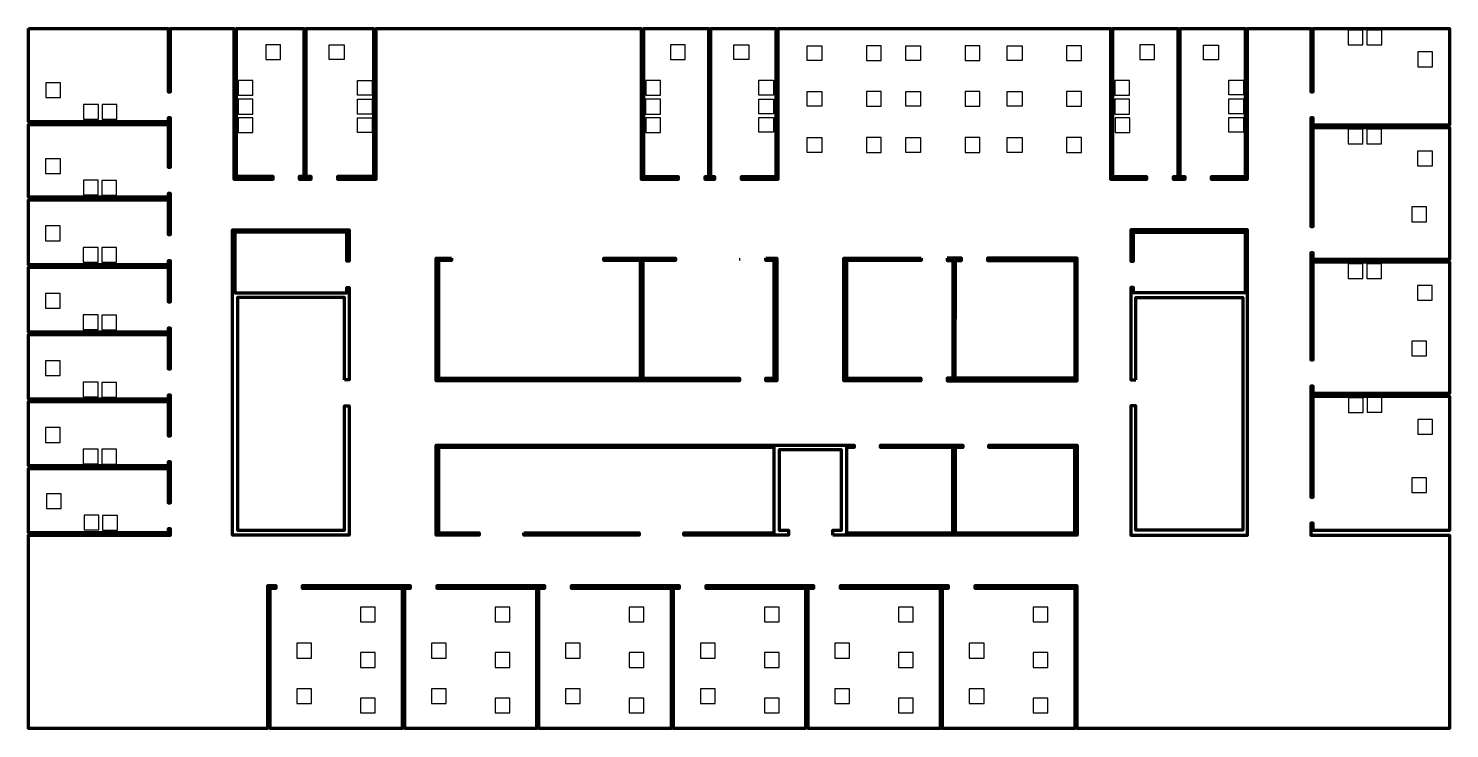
# Model space of a CAD drawing. Header units: metres. Extents: x 6.7 to 64.6, y 0 to 28.6.
import ezdxf

# ---------------------------------------------------------------- set-up
doc = ezdxf.new("R2010")
doc.units = ezdxf.units.M
doc.layers.get('0').update_dxf_attribs({"color": 18, "true_color": 0x000000})

msp = doc.modelspace()

# ---------------------------------------------------------------- linework, layer by layer
at = {"color": 18, "linetype": 'Continuous', "lineweight": 70, "true_color": 0x000000}
for points in [[(6.737, 28.553), (12.425, 28.553), (12.425, 25.972), (12.525, 25.972), (12.525, 28.553), (15.106, 28.553), (15.106, 22.412), (16.695, 22.412), (16.695, 22.514), (15.206, 22.514), (15.206, 28.556), (17.948, 28.556), (17.948, 22.514), (17.762, 22.514), (17.762, 22.412), (18.247, 22.412), (18.247, 22.514), (18.048, 22.514), (18.048, 28.556), (20.789, 28.556), (20.789, 22.514), (19.314, 22.514), (19.314, 22.412), (20.89, 22.412), (20.89, 28.553), (31.69, 28.553), (31.69, 22.412), (33.213, 22.412), (33.213, 22.512), (31.79, 22.512), (31.79, 28.553), (34.427, 28.553), (34.427, 22.512), (34.28, 22.512), (34.28, 22.412), (34.685, 22.412), (34.685, 22.512), (34.527, 22.512), (34.527, 28.553), (37.164, 28.553), (37.164, 22.512), (35.752, 22.512), (35.752, 22.412), (37.264, 22.412), (37.264, 28.553), (50.797, 28.553), (50.797, 22.412), (52.277, 22.412), (52.277, 22.512), (50.897, 22.512), (50.897, 28.553), (53.54, 28.553), (53.54, 22.512), (53.344, 22.512), (53.344, 22.412), (53.832, 22.412), (53.832, 22.512), (53.64, 22.512), (53.64, 28.553), (56.282, 28.553), (56.282, 22.512), (54.899, 22.512), (54.899, 22.412), (56.383, 22.412), (56.383, 28.553), (58.956, 28.553), (58.956, 25.975), (59.056, 25.975), (59.056, 28.553), (64.605, 28.553), (64.605, 24.618), (59.056, 24.618), (59.056, 24.908), (58.956, 24.908), (58.956, 20.482), (59.056, 20.482), (59.056, 24.518), (64.605, 24.518), (64.605, 19.138), (59.056, 19.138), (59.056, 19.415), (58.956, 19.415), (58.956, 15.044), (59.056, 15.044), (59.056, 19.038), (64.605, 19.038), (64.605, 13.672), (59.056, 13.672), (59.056, 13.977), (58.956, 13.977), (58.956, 9.455), (59.056, 9.455), (59.056, 13.572), (64.605, 13.572), (64.605, 8.099), (59.056, 8.099), (59.056, 8.388), (58.956, 8.388), (58.956, 7.899), (64.605, 7.899), (64.605, 0.021), (49.442, 0.021), (49.442, 5.839), (45.271, 5.839), (45.271, 5.739), (49.342, 5.739), (49.342, 0.021), (43.961, 0.021), (43.961, 5.739), (44.204, 5.739), (44.204, 5.839), (39.79, 5.839), (39.79, 5.739), (43.861, 5.739), (43.861, 0.021), (38.48, 0.021), (38.48, 5.739), (38.723, 5.739), (38.723, 5.839), (34.319, 5.839), (34.319, 5.739), (38.38, 5.739), (38.38, 0.021), (33.009, 0.021), (33.009, 5.739), (33.252, 5.739), (33.252, 5.839), (28.829, 5.84), (28.829, 5.739), (32.909, 5.739), (32.909, 0.021), (27.519, 0.021), (27.519, 5.739), (27.762, 5.739), (27.762, 5.84), (23.367, 5.84), (23.367, 5.739), (27.419, 5.739), (27.419, 0.021), (22.057, 0.021), (22.057, 5.739), (22.3, 5.739), (22.3, 5.84), (17.886, 5.84), (17.886, 5.739), (21.957, 5.739), (21.957, 0.021), (16.576, 0.021), (16.576, 5.739), (16.819, 5.739), (16.819, 5.84), (16.476, 5.84), (16.476, 0.021), (6.735, 0.021), (6.736, 7.899), (12.525, 7.899), (12.525, 8.161), (12.425, 8.161), (12.425, 7.999), (6.735, 7.999), (6.736, 10.626), (12.425, 10.626), (12.425, 9.228), (12.525, 9.228), (12.525, 10.888), (12.425, 10.888), (12.425, 10.726), (6.735, 10.726), (6.736, 13.353), (12.425, 13.353), (12.425, 11.955), (12.525, 11.955), (12.525, 13.614), (12.425, 13.614), (12.425, 13.453), (6.736, 13.453), (6.736, 16.079), (12.425, 16.079), (12.425, 14.681), (12.525, 14.681), (12.525, 16.341), (12.425, 16.341), (12.425, 16.179), (6.736, 16.179), (6.736, 18.826), (12.425, 18.826), (12.425, 17.408), (12.525, 17.408), (12.525, 19.088), (12.425, 19.088), (12.425, 18.926), (6.736, 18.926), (6.737, 21.573), (12.425, 21.573), (12.425, 20.155), (12.525, 20.155), (12.525, 21.834), (12.425, 21.834), (12.425, 21.673), (6.736, 21.673), (6.737, 24.643), (12.425, 24.643), (12.425, 22.901), (12.525, 22.901), (12.525, 24.905), (12.425, 24.905), (12.425, 24.743), (6.737, 24.743)], [(19.599, 14.237), (19.599, 17.584), (15.245, 17.584), (15.245, 8.101), (19.599, 8.101), (19.599, 13.17), (19.799, 13.17), (19.799, 7.901), (15.045, 7.901), (15.045, 20.353), (19.799, 20.353), (19.799, 19.065), (19.699, 19.065), (19.699, 20.253), (15.145, 20.253), (15.145, 17.784), (19.699, 17.784), (19.699, 17.998), (19.799, 17.998), (19.799, 14.237)], [(51.828, 14.237), (51.828, 17.584), (56.182, 17.584), (56.182, 8.101), (51.828, 8.101), (51.828, 13.17), (51.628, 13.17), (51.628, 7.901), (56.382, 7.901), (56.382, 20.353), (51.628, 20.353), (51.628, 19.065), (51.728, 19.065), (51.728, 20.253), (56.282, 20.253), (56.282, 17.784), (51.728, 17.784), (51.728, 17.998), (51.628, 17.998), (51.628, 14.237)], [(23.96, 19.194), (23.96, 19.094), (23.44, 19.094), (23.44, 14.297), (31.654, 14.297), (31.654, 19.094), (30.172, 19.094), (30.172, 19.194), (33.085, 19.194), (33.085, 19.094), (31.754, 19.094), (31.754, 14.297), (35.689, 14.297), (35.689, 14.197), (23.34, 14.197), (23.34, 19.194)], [(36.756, 19.194), (37.206, 19.194), (37.206, 14.197), (36.756, 14.197), (36.756, 14.297), (37.106, 14.297), (37.106, 19.094), (36.756, 19.094)], [(43.082, 19.194), (43.082, 19.094), (40.043, 19.094), (40.043, 14.298), (43.076, 14.298), (43.076, 14.198), (39.943, 14.198), (39.943, 19.194)], [(44.149, 19.194), (44.149, 19.094), (44.384, 19.094), (44.378, 14.298), (44.143, 14.298), (44.143, 14.198), (49.441, 14.198), (49.441, 19.194), (45.791, 19.194), (45.791, 19.094), (49.341, 19.094), (49.341, 14.298), (44.477, 14.298), (44.481, 19.094), (44.724, 19.094), (44.724, 19.194)], [(39.497, 7.901), (39.497, 8.101), (39.843, 8.101), (39.843, 11.376), (37.306, 11.376), (37.306, 8.101), (37.687, 8.101), (37.687, 7.901), (33.42, 7.901), (33.42, 8.001), (37.106, 8.001), (37.106, 11.476), (23.44, 11.476), (23.44, 8.001), (25.096, 8.001), (25.096, 7.901), (23.34, 7.901), (23.34, 11.576), (40.359, 11.576), (40.359, 11.476), (40.043, 11.476), (40.043, 8.001), (44.378, 8.001), (44.378, 11.476), (41.426, 11.476), (41.426, 11.576), (44.779, 11.576), (44.779, 11.476), (44.478, 11.476), (44.478, 8.001), (49.341, 8.001), (49.341, 11.476), (45.846, 11.476), (45.846, 11.576), (49.441, 11.576), (49.441, 7.901)], [(26.906, 8.001), (31.61, 8.001), (31.61, 7.901), (26.906, 7.901)]]:
    msp.add_lwpolyline(points, close=True, dxfattribs=at)
at = {"color": 18, "linetype": 'Continuous', "lineweight": 25, "true_color": 0x000000}
for points in [[(60.478, 27.882), (61.078, 27.882), (61.078, 28.482), (60.478, 28.482)], [(61.241, 27.887), (61.841, 27.887), (61.841, 28.487), (61.241, 28.487)], [(16.404, 27.284), (17.004, 27.284), (17.004, 27.884), (16.404, 27.884)], [(19.588, 27.282), (18.988, 27.282), (18.988, 27.882), (19.588, 27.882)], [(32.882, 27.284), (33.482, 27.284), (33.482, 27.884), (32.882, 27.884)], [(36.066, 27.282), (35.466, 27.282), (35.466, 27.882), (36.066, 27.882)], [(39.045, 27.25), (38.445, 27.25), (38.445, 27.85), (39.045, 27.85)], [(40.861, 27.25), (41.461, 27.25), (41.461, 27.85), (40.861, 27.85)], [(43.058, 27.25), (42.458, 27.25), (42.458, 27.85), (43.058, 27.85)], [(44.873, 27.25), (45.473, 27.25), (45.473, 27.85), (44.873, 27.85)], [(47.195, 27.25), (46.595, 27.25), (46.595, 27.85), (47.195, 27.85)], [(49.01, 27.25), (49.61, 27.25), (49.61, 27.85), (49.01, 27.85)], [(51.987, 27.284), (52.587, 27.284), (52.587, 27.884), (51.987, 27.884)], [(55.191, 27.279), (54.591, 27.279), (54.591, 27.879), (55.191, 27.879)], [(63.306, 26.995), (63.906, 26.995), (63.906, 27.595), (63.306, 27.595)], [(7.445, 25.735), (8.045, 25.735), (8.045, 26.335), (7.445, 26.335)], [(15.275, 25.831), (15.873, 25.831), (15.873, 26.433), (15.275, 26.433)], [(20.732, 25.831), (20.134, 25.831), (20.134, 26.433), (20.732, 26.433)], [(31.871, 25.83), (32.469, 25.83), (32.469, 26.432), (31.871, 26.432)], [(37.079, 25.838), (36.481, 25.838), (36.481, 26.44), (37.079, 26.44)], [(50.976, 25.83), (51.575, 25.83), (51.575, 26.432), (50.976, 26.432)], [(56.213, 25.843), (55.615, 25.843), (55.615, 26.445), (56.213, 26.445)], [(15.273, 25.067), (15.872, 25.067), (15.872, 25.669), (15.273, 25.669)], [(20.734, 25.067), (20.135, 25.067), (20.135, 25.669), (20.734, 25.669)], [(31.869, 25.066), (32.467, 25.066), (32.467, 25.668), (31.869, 25.668)], [(37.081, 25.074), (36.483, 25.074), (36.483, 25.676), (37.081, 25.676)], [(39.045, 25.38), (38.445, 25.38), (38.445, 25.98), (39.045, 25.98)], [(40.861, 25.38), (41.461, 25.38), (41.461, 25.98), (40.861, 25.98)], [(43.058, 25.38), (42.458, 25.38), (42.458, 25.98), (43.058, 25.98)], [(44.873, 25.38), (45.473, 25.38), (45.473, 25.98), (44.873, 25.98)], [(47.195, 25.38), (46.595, 25.38), (46.595, 25.98), (47.195, 25.98)], [(49.01, 25.38), (49.61, 25.38), (49.61, 25.98), (49.01, 25.98)], [(50.975, 25.066), (51.573, 25.066), (51.573, 25.668), (50.975, 25.668)], [(56.215, 25.08), (55.617, 25.08), (55.617, 25.681), (56.215, 25.681)], [(8.981, 24.86), (9.583, 24.86), (9.583, 25.459), (8.981, 25.459)], [(9.733, 24.854), (10.335, 24.854), (10.335, 25.452), (9.733, 25.452)], [(15.28, 24.315), (15.878, 24.315), (15.878, 24.917), (15.28, 24.917)], [(20.727, 24.315), (20.129, 24.315), (20.129, 24.917), (20.727, 24.917)], [(31.876, 24.314), (32.474, 24.314), (32.474, 24.916), (31.876, 24.916)], [(37.074, 24.322), (36.476, 24.322), (36.476, 24.924), (37.074, 24.924)], [(50.981, 24.314), (51.579, 24.314), (51.579, 24.916), (50.981, 24.916)], [(56.208, 24.327), (55.61, 24.327), (55.61, 24.929), (56.208, 24.929)], [(60.476, 23.845), (61.076, 23.845), (61.076, 24.445), (60.476, 24.445)], [(61.239, 23.849), (61.839, 23.849), (61.839, 24.449), (61.239, 24.449)], [(39.045, 23.504), (38.445, 23.504), (38.445, 24.104), (39.045, 24.104)], [(40.861, 23.504), (41.461, 23.504), (41.461, 24.104), (40.861, 24.104)], [(43.058, 23.504), (42.458, 23.504), (42.458, 24.104), (43.058, 24.104)], [(44.873, 23.504), (45.473, 23.504), (45.473, 24.104), (44.873, 24.104)], [(47.195, 23.504), (46.595, 23.504), (46.595, 24.104), (47.195, 24.104)], [(49.01, 23.504), (49.61, 23.504), (49.61, 24.104), (49.01, 24.104)], [(7.435, 22.643), (8.035, 22.643), (8.035, 23.243), (7.435, 23.243)], [(63.304, 22.958), (63.904, 22.958), (63.904, 23.558), (63.304, 23.558)], [(8.971, 21.768), (9.573, 21.768), (9.573, 22.366), (8.971, 22.366)], [(9.723, 21.761), (10.325, 21.761), (10.325, 22.36), (9.723, 22.36)], [(63.064, 20.679), (63.664, 20.679), (63.664, 21.279), (63.064, 21.279)], [(7.432, 19.905), (8.032, 19.905), (8.032, 20.505), (7.432, 20.505)], [(8.968, 19.031), (9.57, 19.031), (9.57, 19.629), (8.968, 19.629)], [(9.72, 19.024), (10.322, 19.024), (10.322, 19.622), (9.72, 19.622)], [(60.471, 18.362), (61.071, 18.362), (61.071, 18.962), (60.471, 18.962)], [(61.235, 18.367), (61.835, 18.367), (61.835, 18.967), (61.235, 18.967)], [(63.3, 17.476), (63.9, 17.476), (63.9, 18.076), (63.3, 18.076)], [(7.432, 17.159), (8.032, 17.159), (8.032, 17.759), (7.432, 17.759)], [(8.968, 16.284), (9.57, 16.284), (9.57, 16.882), (8.968, 16.882)], [(9.72, 16.277), (10.322, 16.277), (10.322, 16.876), (9.72, 16.876)], [(63.064, 15.213), (63.664, 15.213), (63.664, 15.813), (63.064, 15.813)], [(7.432, 14.412), (8.032, 14.412), (8.032, 15.012), (7.432, 15.012)], [(8.968, 13.538), (9.57, 13.538), (9.57, 14.136), (8.968, 14.136)], [(9.72, 13.531), (10.322, 13.531), (10.322, 14.129), (9.72, 14.129)], [(60.483, 12.905), (61.083, 12.905), (61.083, 13.505), (60.483, 13.505)], [(61.246, 12.91), (61.846, 12.91), (61.846, 13.51), (61.246, 13.51)], [(7.432, 11.685), (8.032, 11.685), (8.032, 12.285), (7.432, 12.285)], [(63.312, 12.018), (63.912, 12.018), (63.912, 12.618), (63.312, 12.618)], [(8.968, 10.811), (9.57, 10.811), (9.57, 11.409), (8.968, 11.409)], [(9.72, 10.804), (10.322, 10.804), (10.322, 11.402), (9.72, 11.402)], [(63.064, 9.641), (63.664, 9.641), (63.664, 10.241), (63.064, 10.241)], [(7.469, 8.991), (8.069, 8.991), (8.069, 9.591), (7.469, 9.591)], [(9.005, 8.117), (9.607, 8.117), (9.607, 8.715), (9.005, 8.715)], [(9.758, 8.11), (10.36, 8.11), (10.36, 8.708), (9.758, 8.708)], [(20.256, 4.369), (20.856, 4.369), (20.856, 4.969), (20.256, 4.969)], [(25.738, 4.369), (26.338, 4.369), (26.338, 4.969), (25.738, 4.969)], [(31.199, 4.369), (31.799, 4.369), (31.799, 4.969), (31.199, 4.969)], [(36.702, 4.369), (37.302, 4.369), (37.302, 4.969), (36.702, 4.969)], [(42.163, 4.369), (42.763, 4.369), (42.763, 4.969), (42.163, 4.969)], [(47.646, 4.369), (48.246, 4.369), (48.246, 4.969), (47.646, 4.969)], [(17.66, 2.897), (18.26, 2.897), (18.26, 3.497), (17.66, 3.497)], [(23.142, 2.897), (23.742, 2.897), (23.742, 3.497), (23.142, 3.497)], [(28.603, 2.897), (29.203, 2.897), (29.203, 3.497), (28.603, 3.497)], [(34.106, 2.897), (34.706, 2.897), (34.706, 3.497), (34.106, 3.497)], [(39.567, 2.897), (40.167, 2.897), (40.167, 3.497), (39.567, 3.497)], [(45.049, 2.897), (45.649, 2.897), (45.649, 3.497), (45.049, 3.497)], [(20.256, 2.516), (20.856, 2.516), (20.856, 3.116), (20.256, 3.116)], [(25.738, 2.516), (26.338, 2.516), (26.338, 3.116), (25.738, 3.116)], [(31.199, 2.516), (31.799, 2.516), (31.799, 3.116), (31.199, 3.116)], [(36.702, 2.516), (37.302, 2.516), (37.302, 3.116), (36.702, 3.116)], [(42.163, 2.516), (42.763, 2.516), (42.763, 3.116), (42.163, 3.116)], [(47.646, 2.516), (48.246, 2.516), (48.246, 3.116), (47.646, 3.116)], [(17.66, 1.044), (18.26, 1.044), (18.26, 1.644), (17.66, 1.644)], [(20.256, 0.663), (20.856, 0.663), (20.856, 1.263), (20.256, 1.263)], [(23.142, 1.044), (23.742, 1.044), (23.742, 1.644), (23.142, 1.644)], [(25.738, 0.663), (26.338, 0.663), (26.338, 1.263), (25.738, 1.263)], [(28.603, 1.044), (29.203, 1.044), (29.203, 1.644), (28.603, 1.644)], [(31.199, 0.663), (31.799, 0.663), (31.799, 1.263), (31.199, 1.263)], [(34.106, 1.044), (34.706, 1.044), (34.706, 1.644), (34.106, 1.644)], [(36.702, 0.663), (37.302, 0.663), (37.302, 1.263), (36.702, 1.263)], [(39.567, 1.044), (40.167, 1.044), (40.167, 1.644), (39.567, 1.644)], [(42.163, 0.663), (42.763, 0.663), (42.763, 1.263), (42.163, 1.263)], [(45.049, 1.044), (45.649, 1.044), (45.649, 1.644), (45.049, 1.644)], [(47.646, 0.663), (48.246, 0.663), (48.246, 1.263), (47.646, 1.263)]]:
    msp.add_lwpolyline(points, close=True, dxfattribs=at)
for points in [[(35.689, 19.194), (35.689, 19.094)], [(36.756, 19.194), (36.756, 19.094)], [(43.082, 19.194), (43.082, 19.094)], [(44.149, 19.194), (44.149, 19.094)], [(44.724, 19.194), (44.724, 19.094)], [(45.791, 19.194), (45.791, 19.094)], [(35.689, 14.297), (35.689, 14.197)], [(36.756, 14.297), (36.756, 14.197)]]:
    msp.add_lwpolyline(points, dxfattribs=at)

doc.saveas('drawing.dxf')
